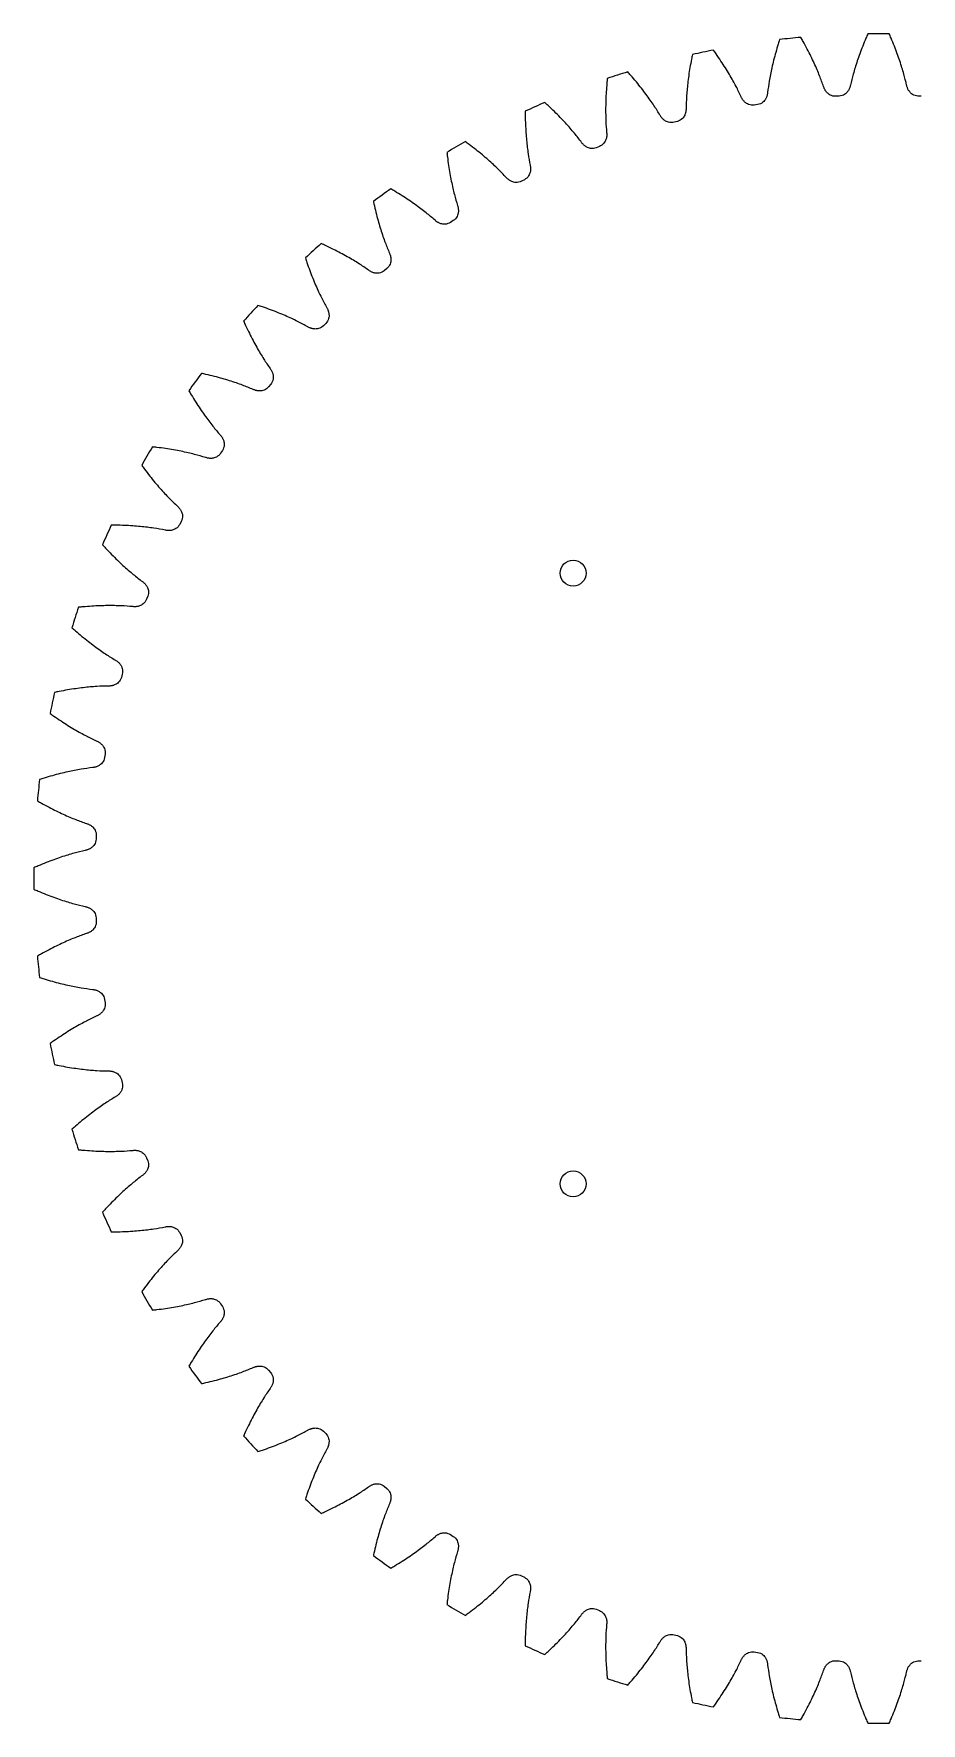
# Model space of a CAD drawing. Header units: inches. Extents: x 0.12 to 9.88, y 0.12 to 9.88.
# Drawn here: x 0.12 to 5.25, y 0.12 to 9.88 of the extents above; entities that cross this region are included whole.
import ezdxf

# ---------------------------------------------------------------- set-up
doc = ezdxf.new("R2010")
doc.units = ezdxf.units.IN
doc.header["$MEASUREMENT"] = 0
doc.layers.add('Cut', color=1, linetype='Continuous', lineweight=0, true_color=0xff0000)

msp = doc.modelspace()

# ---------------------------------------------------------------- linework, layer by layer
at = {"layer": 'Cut', "color": 1, "linetype": 'Continuous', "lineweight": 0, "true_color": 0xff0000}
for p, q in [((4.6834, 9.5737), (4.6824, 9.5764)), ((4.8375, 9.5845), (4.8368, 9.5818)), ((5.1632, 9.5818), (5.1625, 9.5845)), ((4.207, 9.5156), (4.2058, 9.5181)), ((4.3013, 9.4733), (4.2821, 9.4703)), ((4.3592, 9.5424), (4.3588, 9.5396)), ((4.7727, 9.5219), (4.7533, 9.5208)), ((5.2467, 9.5208), (5.2273, 9.5219)), ((3.7394, 9.4079), (3.7379, 9.4103)), ((3.8376, 9.3758), (3.8188, 9.3708)), ((3.8879, 9.4505), (3.8878, 9.4477)), ((3.4287, 9.3099), (3.4289, 9.3071)), ((3.2855, 9.252), (3.2838, 9.2543)), ((3.3865, 9.2303), (3.3684, 9.2234)), ((2.9868, 9.122), (2.9873, 9.1193)), ((2.8504, 9.0495), (2.8485, 9.0516)), ((2.9532, 9.0385), (2.9359, 9.0297)), ((2.567, 8.889), (2.5678, 8.8863)), ((2.4389, 8.8027), (2.4368, 8.8045)), ((2.5423, 8.8024), (2.526, 8.7918)), ((2.1738, 8.6134), (2.1749, 8.6108)), ((2.0555, 8.5141), (2.0531, 8.5157)), ((2.1583, 8.5247), (2.1432, 8.5125)), ((1.8054, 8.2083), (1.7917, 8.1946)), ((1.8116, 8.2982), (1.8129, 8.2957)), ((1.7043, 8.1871), (1.7018, 8.1884)), ((1.4843, 7.9469), (1.4859, 7.9445)), ((1.3892, 7.8251), (1.3866, 7.8262)), ((1.4875, 7.8568), (1.4753, 7.8417)), ((1.1955, 7.5632), (1.1973, 7.5611)), ((1.1137, 7.4322), (1.111, 7.433)), ((1.2082, 7.474), (1.1976, 7.4577)), ((0.9484, 7.1515), (0.9505, 7.1496)), ((0.9703, 7.0641), (0.9615, 7.0468)), ((0.8807, 7.0127), (0.878, 7.0132)), ((0.7457, 6.7162), (0.748, 6.7145)), ((0.6929, 6.5711), (0.6901, 6.5713)), ((0.7766, 6.6316), (0.7697, 6.6135)), ((0.5897, 6.2621), (0.5921, 6.2606)), ((0.6292, 6.1812), (0.6242, 6.1624)), ((0.5523, 6.1122), (0.5495, 6.1121)), ((0.4819, 5.7942), (0.4844, 5.793)), ((0.5297, 5.7179), (0.5267, 5.6987)), ((0.4604, 5.6412), (0.4576, 5.6408)), ((0.4236, 5.3176), (0.4263, 5.3166)), ((0.4792, 5.2467), (0.4781, 5.2273)), ((0.4182, 5.1632), (0.4155, 5.1625)), ((0.4155, 4.8375), (0.4182, 4.8368)), ((0.4781, 4.7727), (0.4792, 4.7533)), ((0.4263, 4.6834), (0.4236, 4.6824)), ((0.4576, 4.3592), (0.4604, 4.3588)), ((0.5267, 4.3013), (0.5297, 4.2821)), ((0.4844, 4.207), (0.4819, 4.2058)), ((0.5495, 3.8879), (0.5523, 3.8878)), ((0.6242, 3.8376), (0.6292, 3.8188)), ((0.5921, 3.7394), (0.5897, 3.7379)), ((0.6901, 3.4287), (0.6929, 3.4289)), ((0.7697, 3.3865), (0.7766, 3.3684)), ((0.748, 3.2855), (0.7457, 3.2838)), ((0.878, 2.9868), (0.8807, 2.9873)), ((0.9615, 2.9532), (0.9703, 2.9359)), ((0.9505, 2.8504), (0.9484, 2.8485)), ((1.111, 2.567), (1.1137, 2.5678)), ((1.1976, 2.5423), (1.2082, 2.526)), ((1.1973, 2.4389), (1.1955, 2.4368)), ((1.3866, 2.1738), (1.3892, 2.1749)), ((1.4753, 2.1583), (1.4875, 2.1432)), ((1.4859, 2.0555), (1.4843, 2.0531)), ((1.7018, 1.8116), (1.7043, 1.8129)), ((1.7917, 1.8054), (1.8054, 1.7917)), ((1.8129, 1.7043), (1.8116, 1.7018)), ((2.0531, 1.4843), (2.0555, 1.4859)), ((2.1432, 1.4875), (2.1583, 1.4753)), ((2.1749, 1.3892), (2.1738, 1.3866)), ((2.4368, 1.1955), (2.4389, 1.1973)), ((2.526, 1.2082), (2.5423, 1.1976)), ((2.5678, 1.1137), (2.567, 1.111)), ((2.8485, 0.9484), (2.8504, 0.9505)), ((2.9359, 0.9703), (2.9532, 0.9615)), ((2.9873, 0.8807), (2.9868, 0.878)), ((3.2838, 0.7457), (3.2855, 0.748)), ((3.3684, 0.7766), (3.3865, 0.7697)), ((3.4289, 0.6929), (3.4287, 0.6901)), ((3.7379, 0.5897), (3.7394, 0.5921)), ((3.8188, 0.6292), (3.8376, 0.6242)), ((3.8878, 0.5523), (3.8879, 0.5495)), ((4.2821, 0.5297), (4.3013, 0.5267)), ((4.2058, 0.4819), (4.207, 0.4844)), ((4.3588, 0.4604), (4.3592, 0.4576)), ((4.6824, 0.4236), (4.6834, 0.4263)), ((4.7533, 0.4792), (4.7727, 0.4781)), ((4.8368, 0.4182), (4.8375, 0.4155)), ((5.1625, 0.4155), (5.1632, 0.4182)), ((5.2273, 0.4781), (5.2467, 0.4792))]:
    msp.add_line(p, q, dxfattribs=at)
for centre in [(3.235, 6.765), (3.235, 3.235)]:
    msp.add_circle(centre, 0.075, dxfattribs=at)
for start, end in [(89.27395, 90.72605), (101.27395, 102.72605), (95.27395, 96.72605), (107.27395, 108.72605), (113.27395, 114.72605), (119.27395, 120.72605), (125.27395, 126.72605), (131.27395, 132.72605), (137.27395, 138.72605), (143.27395, 144.72605), (149.27395, 150.72605), (155.27395, 156.72605), (161.27395, 162.72605), (167.27395, 168.72605), (173.27395, 174.72605), (179.27395, 180.72605), (185.27395, 186.72605), (191.27395, 192.72605), (197.27395, 198.72605), (203.27395, 204.72605), (209.27395, 210.72605), (215.27395, 216.72605), (221.27395, 222.72605), (227.27395, 228.72605), (233.27395, 234.72605), (239.27395, 240.72605), (245.27395, 246.72605), (251.27395, 252.72605), (257.27395, 258.72605), (263.27395, 264.72605), (269.27395, 270.72605)]:
    msp.add_arc((5, 5), 4.8819, start, end, dxfattribs=at)
for points, knots in [([(4.9381, 9.8815), (4.9345, 9.8733), (4.9243, 9.8498), (4.9086, 9.8115), (4.8918, 9.7675), (4.8772, 9.7258), (4.8646, 9.6868), (4.8509, 9.6401), (4.8423, 9.6062), (4.8375, 9.5845)], [0, 0, 0, 0, 0.0585901, 0.168649, 0.2720019, 0.368649, 0.4585901, 0.5418252, 0.6881777, 0.6881777, 0.6881777, 0.6881777]), ([(5.1625, 9.5845), (5.1577, 9.6062), (5.1491, 9.6401), (5.1354, 9.6868), (5.1228, 9.7258), (5.1082, 9.7675), (5.0914, 9.8115), (5.0757, 9.8498), (5.0655, 9.8733), (5.0619, 9.8815)], [0.3118223, 0.3118223, 0.3118223, 0.3118223, 0.4581748, 0.5414099, 0.631351, 0.7279981, 0.831351, 0.9414099, 1, 1, 1, 1]), ([(4.2058, 9.5181), (4.1965, 9.5384), (4.1811, 9.5697), (4.158, 9.6125), (4.1376, 9.6481), (4.1147, 9.6858), (4.0891, 9.7254), (4.0657, 9.7596), (4.0508, 9.7805), (4.0456, 9.7877)], [0.3118223, 0.3118223, 0.3118223, 0.3118223, 0.4581748, 0.5414099, 0.631351, 0.7279981, 0.831351, 0.9414099, 1, 1, 1, 1]), ([(4.4282, 9.8483), (4.4255, 9.8398), (4.4178, 9.8153), (4.4061, 9.7756), (4.394, 9.73), (4.3838, 9.6871), (4.3754, 9.6469), (4.3667, 9.5991), (4.3617, 9.5645), (4.3592, 9.5424)], [0, 0, 0, 0, 0.0585901, 0.168649, 0.2720019, 0.368649, 0.4585901, 0.5418252, 0.6881777, 0.6881777, 0.6881777, 0.6881777]), ([(4.6824, 9.5764), (4.6753, 9.5975), (4.6633, 9.6303), (4.6448, 9.6752), (4.6282, 9.7128), (4.6093, 9.7527), (4.588, 9.7947), (4.5683, 9.8312), (4.5557, 9.8535), (4.5513, 9.8612)], [0.3118223, 0.3118223, 0.3118223, 0.3118223, 0.4581748, 0.5414099, 0.631351, 0.7279981, 0.831351, 0.9414099, 1, 1, 1, 1]), ([(3.9246, 9.762), (3.9227, 9.7532), (3.9176, 9.7281), (3.9102, 9.6874), (3.9029, 9.6408), (3.8973, 9.597), (3.8931, 9.5562), (3.8894, 9.5077), (3.8881, 9.4728), (3.8879, 9.4505)], [0, 0, 0, 0, 0.0585901, 0.168649, 0.2720019, 0.368649, 0.4585901, 0.5418252, 0.6881777, 0.6881777, 0.6881777, 0.6881777]), ([(3.4327, 9.6235), (3.4318, 9.6146), (3.4293, 9.5891), (3.4262, 9.5478), (3.4238, 9.5007), (3.4228, 9.4566), (3.4229, 9.4155), (3.4243, 9.3669), (3.4266, 9.3321), (3.4287, 9.3099)], [0, 0, 0, 0, 0.0585901, 0.168649, 0.2720019, 0.368649, 0.4585901, 0.5418252, 0.6881777, 0.6881777, 0.6881777, 0.6881777]), ([(3.7379, 9.4103), (3.7266, 9.4295), (3.7079, 9.4591), (3.6805, 9.4992), (3.6565, 9.5325), (3.6297, 9.5676), (3.6001, 9.6043), (3.5733, 9.6358), (3.5563, 9.6551), (3.5504, 9.6617)], [0.3118223, 0.3118223, 0.3118223, 0.3118223, 0.4581748, 0.5414099, 0.631351, 0.7279981, 0.831351, 0.9414099, 1, 1, 1, 1]), ([(4.7533, 9.5208), (4.7422, 9.5202), (4.7267, 9.5236), (4.7106, 9.5337), (4.7026, 9.541), (4.6968, 9.5478), (4.6925, 9.5541), (4.6892, 9.56), (4.6861, 9.5664), (4.6843, 9.571), (4.6834, 9.5737)], [0, 0, 0, 0, 0.352122, 0.489581, 0.601425, 0.694011, 0.773277, 0.843739, 0.908606, 1, 1, 1, 1]), ([(4.8368, 9.5818), (4.8362, 9.579), (4.8348, 9.5742), (4.8324, 9.5675), (4.8298, 9.5613), (4.8262, 9.5546), (4.8211, 9.5472), (4.814, 9.5391), (4.799, 9.5273), (4.7839, 9.5224), (4.7727, 9.5219)], [0, 0, 0, 0, 0.091394, 0.156261, 0.226723, 0.305989, 0.398575, 0.510419, 0.647878, 1, 1, 1, 1]), ([(5.2273, 9.5219), (5.2161, 9.5224), (5.201, 9.5273), (5.186, 9.5391), (5.1789, 9.5472), (5.1738, 9.5546), (5.1702, 9.5613), (5.1676, 9.5675), (5.1652, 9.5742), (5.1638, 9.579), (5.1632, 9.5818)], [0, 0, 0, 0, 0.352122, 0.489581, 0.601425, 0.694011, 0.773277, 0.843739, 0.908606, 1, 1, 1, 1]), ([(3.2838, 9.2543), (3.2705, 9.2721), (3.2489, 9.2996), (3.2174, 9.3367), (3.1901, 9.3672), (3.1598, 9.3993), (3.1265, 9.4327), (3.0965, 9.4613), (3.0776, 9.4787), (3.071, 9.4846)], [0.3118223, 0.3118223, 0.3118223, 0.3118223, 0.4581748, 0.5414099, 0.631351, 0.7279981, 0.831351, 0.9414099, 1, 1, 1, 1]), ([(4.2821, 9.4703), (4.2712, 9.4685), (4.2553, 9.4702), (4.2382, 9.4786), (4.2295, 9.485), (4.2231, 9.4912), (4.2182, 9.497), (4.2143, 9.5025), (4.2105, 9.5086), (4.2082, 9.513), (4.207, 9.5156)], [0, 0, 0, 0, 0.352122, 0.489581, 0.601425, 0.694011, 0.773277, 0.843739, 0.908606, 1, 1, 1, 1]), ([(4.3588, 9.5396), (4.3584, 9.5368), (4.3576, 9.5319), (4.3559, 9.525), (4.3539, 9.5185), (4.351, 9.5115), (4.3468, 9.5036), (4.3405, 9.4948), (4.3269, 9.4815), (4.3123, 9.475), (4.3013, 9.4733)], [0, 0, 0, 0, 0.091394, 0.156261, 0.226723, 0.305989, 0.398575, 0.510419, 0.647878, 1, 1, 1, 1]), ([(2.958, 9.4343), (2.958, 9.4254), (2.9583, 9.3997), (2.9594, 9.3584), (2.962, 9.3113), (2.9656, 9.2673), (2.97, 9.2265), (2.9765, 9.1783), (2.9824, 9.1439), (2.9868, 9.122)], [0, 0, 0, 0, 0.0585901, 0.168649, 0.2720019, 0.368649, 0.4585901, 0.5418252, 0.6881777, 0.6881777, 0.6881777, 0.6881777]), ([(3.8188, 9.3708), (3.8081, 9.3678), (3.7921, 9.3679), (3.7743, 9.3745), (3.7649, 9.3799), (3.7579, 9.3854), (3.7524, 9.3907), (3.7479, 9.3957), (3.7436, 9.4014), (3.7408, 9.4055), (3.7394, 9.4079)], [0, 0, 0, 0, 0.352122, 0.489581, 0.601425, 0.694011, 0.773277, 0.843739, 0.908606, 1, 1, 1, 1]), ([(3.8878, 9.4477), (3.8877, 9.4448), (3.8874, 9.4399), (3.8865, 9.4329), (3.8851, 9.4262), (3.883, 9.4189), (3.8796, 9.4106), (3.8743, 9.4013), (3.8621, 9.3866), (3.8483, 9.3786), (3.8376, 9.3758)], [0, 0, 0, 0, 0.091394, 0.156261, 0.226723, 0.305989, 0.398575, 0.510419, 0.647878, 1, 1, 1, 1]), ([(3.4289, 9.3071), (3.4292, 9.3042), (3.4294, 9.2993), (3.4292, 9.2922), (3.4286, 9.2855), (3.4272, 9.2779), (3.4247, 9.2694), (3.4204, 9.2595), (3.4098, 9.2437), (3.397, 9.2342), (3.3865, 9.2303)], [0, 0, 0, 0, 0.091394, 0.156261, 0.226723, 0.305989, 0.398575, 0.510419, 0.647878, 1, 1, 1, 1]), ([(2.5057, 9.1966), (2.5066, 9.1877), (2.5095, 9.1622), (2.515, 9.1212), (2.5225, 9.0746), (2.5307, 9.0313), (2.5393, 8.9911), (2.5508, 8.9439), (2.5603, 8.9103), (2.567, 8.889)], [0, 0, 0, 0, 0.0585901, 0.168649, 0.2720019, 0.368649, 0.4585901, 0.5418252, 0.6881777, 0.6881777, 0.6881777, 0.6881777]), ([(2.8485, 9.0516), (2.8334, 9.068), (2.8091, 9.093), (2.7739, 9.1266), (2.7435, 9.1541), (2.71, 9.1829), (2.6734, 9.2126), (2.6406, 9.2379), (2.62, 9.2532), (2.6128, 9.2584)], [0.3118223, 0.3118223, 0.3118223, 0.3118223, 0.4581748, 0.5414099, 0.631351, 0.7279981, 0.831351, 0.9414099, 1, 1, 1, 1]), ([(3.3684, 9.2234), (3.358, 9.2193), (3.3422, 9.2177), (3.3237, 9.2224), (3.3139, 9.2268), (3.3063, 9.2315), (3.3003, 9.2362), (3.2953, 9.2408), (3.2904, 9.246), (3.2872, 9.2497), (3.2855, 9.252)], [0, 0, 0, 0, 0.352122, 0.489581, 0.601425, 0.694011, 0.773277, 0.843739, 0.908606, 1, 1, 1, 1]), ([(2.9873, 9.1193), (2.9879, 9.1165), (2.9886, 9.1116), (2.9892, 9.1045), (2.9892, 9.0977), (2.9887, 9.0901), (2.9871, 9.0813), (2.9838, 9.071), (2.975, 9.0542), (2.9631, 9.0435), (2.9532, 9.0385)], [0, 0, 0, 0, 0.091394, 0.156261, 0.226723, 0.305989, 0.398575, 0.510419, 0.647878, 1, 1, 1, 1]), ([(2.4368, 8.8045), (2.4201, 8.8192), (2.3932, 8.8416), (2.3548, 8.8713), (2.3216, 8.8955), (2.2853, 8.9206), (2.2458, 8.9464), (2.2106, 8.9681), (2.1885, 8.9811), (2.1808, 8.9856)], [0.3118223, 0.3118223, 0.3118223, 0.3118223, 0.4581748, 0.5414099, 0.631351, 0.7279981, 0.831351, 0.9414099, 1, 1, 1, 1]), ([(2.9359, 9.0297), (2.926, 9.0246), (2.9104, 9.0213), (2.8916, 9.024), (2.8813, 9.0274), (2.8733, 9.0313), (2.8668, 9.0353), (2.8614, 9.0394), (2.8559, 9.044), (2.8524, 9.0474), (2.8504, 9.0495)], [0, 0, 0, 0, 0.352122, 0.489581, 0.601425, 0.694011, 0.773277, 0.843739, 0.908606, 1, 1, 1, 1]), ([(2.0807, 8.9129), (2.0826, 8.9041), (2.0881, 8.8791), (2.0979, 8.8389), (2.1102, 8.7933), (2.1228, 8.7511), (2.1356, 8.7121), (2.152, 8.6663), (2.165, 8.6338), (2.1738, 8.6134)], [0, 0, 0, 0, 0.0585901, 0.168649, 0.2720019, 0.368649, 0.4585901, 0.5418252, 0.6881777, 0.6881777, 0.6881777, 0.6881777]), ([(2.5678, 8.8863), (2.5686, 8.8836), (2.5698, 8.8788), (2.5711, 8.8718), (2.5719, 8.8651), (2.5722, 8.8575), (2.5715, 8.8485), (2.5693, 8.838), (2.5623, 8.8203), (2.5516, 8.8084), (2.5423, 8.8024)], [0, 0, 0, 0, 0.091394, 0.156261, 0.226723, 0.305989, 0.398575, 0.510419, 0.647878, 1, 1, 1, 1]), ([(2.526, 8.7918), (2.5167, 8.7857), (2.5015, 8.7808), (2.4825, 8.7816), (2.4719, 8.7839), (2.4635, 8.7869), (2.4567, 8.7902), (2.4508, 8.7937), (2.445, 8.7977), (2.4411, 8.8008), (2.4389, 8.8027)], [0, 0, 0, 0, 0.352122, 0.489581, 0.601425, 0.694011, 0.773277, 0.843739, 0.908606, 1, 1, 1, 1]), ([(2.0531, 8.5157), (2.035, 8.5286), (2.006, 8.548), (1.9646, 8.5736), (1.9291, 8.5942), (1.8904, 8.6153), (1.8484, 8.6368), (1.8111, 8.6548), (1.7877, 8.6654), (1.7796, 8.6691)], [0.3118223, 0.3118223, 0.3118223, 0.3118223, 0.4581748, 0.5414099, 0.631351, 0.7279981, 0.831351, 0.9414099, 1, 1, 1, 1]), ([(2.1749, 8.6108), (2.176, 8.6082), (2.1777, 8.6035), (2.1797, 8.5967), (2.1812, 8.5901), (2.1822, 8.5826), (2.1825, 8.5736), (2.1814, 8.5629), (2.1763, 8.5446), (2.167, 8.5316), (2.1583, 8.5247)], [0, 0, 0, 0, 0.091394, 0.156261, 0.226723, 0.305989, 0.398575, 0.510419, 0.647878, 1, 1, 1, 1]), ([(1.6877, 8.5863), (1.6904, 8.5778), (1.6986, 8.5535), (1.7125, 8.5145), (1.7295, 8.4705), (1.7465, 8.4298), (1.7633, 8.3923), (1.7843, 8.3485), (1.8006, 8.3176), (1.8116, 8.2982)], [0, 0, 0, 0, 0.0585901, 0.168649, 0.2720019, 0.368649, 0.4585901, 0.5418252, 0.6881777, 0.6881777, 0.6881777, 0.6881777]), ([(2.1432, 8.5125), (2.1346, 8.5054), (2.12, 8.499), (2.101, 8.4977), (2.0903, 8.4989), (2.0816, 8.501), (2.0744, 8.5036), (2.0683, 8.5064), (2.062, 8.5098), (2.0578, 8.5125), (2.0555, 8.5141)], [0, 0, 0, 0, 0.352122, 0.489581, 0.601425, 0.694011, 0.773277, 0.843739, 0.908606, 1, 1, 1, 1]), ([(1.7018, 8.1884), (1.6824, 8.1994), (1.6515, 8.2157), (1.6077, 8.2367), (1.5702, 8.2535), (1.5295, 8.2705), (1.4855, 8.2875), (1.4465, 8.3014), (1.4222, 8.3096), (1.4137, 8.3123)], [0.3118223, 0.3118223, 0.3118223, 0.3118223, 0.4581748, 0.5414099, 0.631351, 0.7279981, 0.831351, 0.9414099, 1, 1, 1, 1]), ([(1.3309, 8.2204), (1.3346, 8.2123), (1.3452, 8.1889), (1.3632, 8.1516), (1.3847, 8.1096), (1.4058, 8.0709), (1.4264, 8.0354), (1.452, 7.994), (1.4714, 7.965), (1.4843, 7.9469)], [0, 0, 0, 0, 0.0585901, 0.168649, 0.2720019, 0.368649, 0.4585901, 0.5418252, 0.6881777, 0.6881777, 0.6881777, 0.6881777]), ([(1.8129, 8.2957), (1.8143, 8.2932), (1.8165, 8.2888), (1.8192, 8.2822), (1.8214, 8.2758), (1.8232, 8.2684), (1.8244, 8.2595), (1.8245, 8.2487), (1.8213, 8.23), (1.8133, 8.2161), (1.8054, 8.2083)], [0, 0, 0, 0, 0.091394, 0.156261, 0.226723, 0.305989, 0.398575, 0.510419, 0.647878, 1, 1, 1, 1]), ([(1.7917, 8.1946), (1.7839, 8.1867), (1.77, 8.1787), (1.7513, 8.1755), (1.7405, 8.1756), (1.7316, 8.1768), (1.7242, 8.1786), (1.7178, 8.1808), (1.7112, 8.1835), (1.7068, 8.1857), (1.7043, 8.1871)], [0, 0, 0, 0, 0.352122, 0.489581, 0.601425, 0.694011, 0.773277, 0.843739, 0.908606, 1, 1, 1, 1]), ([(1.3866, 7.8262), (1.3662, 7.835), (1.3337, 7.848), (1.2879, 7.8644), (1.2489, 7.8772), (1.2067, 7.8898), (1.1611, 7.9021), (1.1209, 7.9119), (1.0959, 7.9174), (1.0871, 7.9193)], [0.3118223, 0.3118223, 0.3118223, 0.3118223, 0.4581748, 0.5414099, 0.631351, 0.7279981, 0.831351, 0.9414099, 1, 1, 1, 1]), ([(1.4859, 7.9445), (1.4875, 7.9422), (1.4902, 7.938), (1.4936, 7.9317), (1.4964, 7.9256), (1.499, 7.9184), (1.5011, 7.9097), (1.5023, 7.899), (1.501, 7.88), (1.4946, 7.8654), (1.4875, 7.8568)], [0, 0, 0, 0, 0.091394, 0.156261, 0.226723, 0.305989, 0.398575, 0.510419, 0.647878, 1, 1, 1, 1]), ([(1.0144, 7.8192), (1.0189, 7.8115), (1.0319, 7.7894), (1.0536, 7.7542), (1.0794, 7.7147), (1.1045, 7.6784), (1.1287, 7.6452), (1.1584, 7.6068), (1.1808, 7.5799), (1.1955, 7.5632)], [0, 0, 0, 0, 0.0585901, 0.168649, 0.2720019, 0.368649, 0.4585901, 0.5418252, 0.6881777, 0.6881777, 0.6881777, 0.6881777]), ([(1.4753, 7.8417), (1.4684, 7.833), (1.4554, 7.8237), (1.4371, 7.8186), (1.4264, 7.8175), (1.4174, 7.8178), (1.4099, 7.8188), (1.4033, 7.8203), (1.3965, 7.8223), (1.3918, 7.824), (1.3892, 7.8251)], [0, 0, 0, 0, 0.352122, 0.489581, 0.601425, 0.694011, 0.773277, 0.843739, 0.908606, 1, 1, 1, 1]), ([(1.1973, 7.5611), (1.1992, 7.5589), (1.2023, 7.555), (1.2063, 7.5492), (1.2098, 7.5433), (1.2131, 7.5365), (1.2161, 7.5281), (1.2184, 7.5175), (1.2192, 7.4985), (1.2143, 7.4833), (1.2082, 7.474)], [0, 0, 0, 0, 0.091394, 0.156261, 0.226723, 0.305989, 0.398575, 0.510419, 0.647878, 1, 1, 1, 1]), ([(1.111, 7.433), (1.0897, 7.4397), (1.0561, 7.4492), (1.0089, 7.4607), (0.9687, 7.4693), (0.9254, 7.4775), (0.8788, 7.485), (0.8378, 7.4905), (0.8123, 7.4934), (0.8034, 7.4943)], [0.3118223, 0.3118223, 0.3118223, 0.3118223, 0.4581748, 0.5414099, 0.631351, 0.7279981, 0.831351, 0.9414099, 1, 1, 1, 1]), ([(1.1976, 7.4577), (1.1916, 7.4484), (1.1797, 7.4377), (1.162, 7.4307), (1.1515, 7.4285), (1.1425, 7.4278), (1.1349, 7.4281), (1.1282, 7.4289), (1.1212, 7.4302), (1.1164, 7.4314), (1.1137, 7.4322)], [0, 0, 0, 0, 0.352122, 0.489581, 0.601425, 0.694011, 0.773277, 0.843739, 0.908606, 1, 1, 1, 1]), ([(0.7416, 7.3872), (0.7468, 7.38), (0.7621, 7.3594), (0.7874, 7.3266), (0.8171, 7.29), (0.8459, 7.2565), (0.8734, 7.2261), (0.907, 7.1909), (0.932, 7.1666), (0.9484, 7.1515)], [0, 0, 0, 0, 0.0585901, 0.168649, 0.2720019, 0.368649, 0.4585901, 0.5418252, 0.6881777, 0.6881777, 0.6881777, 0.6881777]), ([(0.9505, 7.1496), (0.9526, 7.1476), (0.956, 7.1441), (0.9606, 7.1386), (0.9647, 7.1332), (0.9687, 7.1267), (0.9726, 7.1187), (0.976, 7.1084), (0.9787, 7.0896), (0.9754, 7.074), (0.9703, 7.0641)], [0, 0, 0, 0, 0.091394, 0.156261, 0.226723, 0.305989, 0.398575, 0.510419, 0.647878, 1, 1, 1, 1]), ([(0.878, 7.0132), (0.8561, 7.0176), (0.8217, 7.0235), (0.7735, 7.03), (0.7327, 7.0344), (0.6887, 7.038), (0.6416, 7.0406), (0.6003, 7.0417), (0.5746, 7.042), (0.5657, 7.042)], [0.3118223, 0.3118223, 0.3118223, 0.3118223, 0.4581748, 0.5414099, 0.631351, 0.7279981, 0.831351, 0.9414099, 1, 1, 1, 1]), ([(0.9615, 7.0468), (0.9565, 7.0369), (0.9458, 7.025), (0.929, 7.0162), (0.9187, 7.0129), (0.9099, 7.0113), (0.9023, 7.0108), (0.8955, 7.0108), (0.8884, 7.0114), (0.8835, 7.0121), (0.8807, 7.0127)], [0, 0, 0, 0, 0.352122, 0.489581, 0.601425, 0.694011, 0.773277, 0.843739, 0.908606, 1, 1, 1, 1]), ([(0.5154, 6.929), (0.5213, 6.9224), (0.5387, 6.9035), (0.5673, 6.8735), (0.6007, 6.8402), (0.6328, 6.8099), (0.6633, 6.7826), (0.7004, 6.7511), (0.7279, 6.7295), (0.7457, 6.7162)], [0, 0, 0, 0, 0.0585901, 0.168649, 0.2720019, 0.368649, 0.4585901, 0.5418252, 0.6881777, 0.6881777, 0.6881777, 0.6881777]), ([(0.748, 6.7145), (0.7503, 6.7128), (0.754, 6.7096), (0.7592, 6.7047), (0.7638, 6.6997), (0.7685, 6.6937), (0.7732, 6.6861), (0.7776, 6.6763), (0.7823, 6.6578), (0.7807, 6.642), (0.7766, 6.6316)], [0, 0, 0, 0, 0.091394, 0.156261, 0.226723, 0.305989, 0.398575, 0.510419, 0.647878, 1, 1, 1, 1]), ([(0.6901, 6.5713), (0.6679, 6.5734), (0.6331, 6.5757), (0.5845, 6.5771), (0.5434, 6.5772), (0.4993, 6.5762), (0.4522, 6.5738), (0.4109, 6.5707), (0.3854, 6.5682), (0.3765, 6.5673)], [0.3118223, 0.3118223, 0.3118223, 0.3118223, 0.4581748, 0.5414099, 0.631351, 0.7279981, 0.831351, 0.9414099, 1, 1, 1, 1]), ([(0.7697, 6.6135), (0.7658, 6.603), (0.7563, 6.5902), (0.7405, 6.5796), (0.7306, 6.5753), (0.7221, 6.5728), (0.7145, 6.5714), (0.7078, 6.5708), (0.7007, 6.5706), (0.6958, 6.5708), (0.6929, 6.5711)], [0, 0, 0, 0, 0.352122, 0.489581, 0.601425, 0.694011, 0.773277, 0.843739, 0.908606, 1, 1, 1, 1]), ([(0.3383, 6.4496), (0.3449, 6.4437), (0.3642, 6.4267), (0.3957, 6.3999), (0.4324, 6.3703), (0.4675, 6.3435), (0.5008, 6.3195), (0.5409, 6.2921), (0.5705, 6.2734), (0.5897, 6.2621)], [0, 0, 0, 0, 0.0585901, 0.168649, 0.2720019, 0.368649, 0.4585901, 0.5418252, 0.6881777, 0.6881777, 0.6881777, 0.6881777]), ([(0.5921, 6.2606), (0.5945, 6.2592), (0.5986, 6.2564), (0.6043, 6.2521), (0.6093, 6.2476), (0.6146, 6.2421), (0.6201, 6.2351), (0.6255, 6.2257), (0.6321, 6.2079), (0.6322, 6.1919), (0.6292, 6.1812)], [0, 0, 0, 0, 0.091394, 0.156261, 0.226723, 0.305989, 0.398575, 0.510419, 0.647878, 1, 1, 1, 1]), ([(0.6242, 6.1624), (0.6214, 6.1517), (0.6134, 6.1379), (0.5987, 6.1257), (0.5894, 6.1204), (0.5811, 6.117), (0.5738, 6.1149), (0.5671, 6.1135), (0.5601, 6.1126), (0.5552, 6.1123), (0.5523, 6.1122)], [0, 0, 0, 0, 0.352122, 0.489581, 0.601425, 0.694011, 0.773277, 0.843739, 0.908606, 1, 1, 1, 1]), ([(0.5495, 6.1121), (0.5272, 6.1119), (0.4923, 6.1106), (0.4438, 6.1069), (0.403, 6.1027), (0.3592, 6.0971), (0.3126, 6.0898), (0.2719, 6.0824), (0.2468, 6.0773), (0.238, 6.0754)], [0.3118223, 0.3118223, 0.3118223, 0.3118223, 0.4581748, 0.5414099, 0.631351, 0.7279981, 0.831351, 0.9414099, 1, 1, 1, 1]), ([(0.2123, 5.9544), (0.2195, 5.9492), (0.2404, 5.9343), (0.2746, 5.9109), (0.3142, 5.8853), (0.3519, 5.8624), (0.3875, 5.842), (0.4303, 5.8189), (0.4616, 5.8035), (0.4819, 5.7942)], [0, 0, 0, 0, 0.0585901, 0.168649, 0.2720019, 0.368649, 0.4585901, 0.5418252, 0.6881777, 0.6881777, 0.6881777, 0.6881777]), ([(0.4844, 5.793), (0.487, 5.7918), (0.4914, 5.7895), (0.4975, 5.7857), (0.503, 5.7818), (0.5088, 5.7769), (0.515, 5.7705), (0.5214, 5.7618), (0.5298, 5.7447), (0.5315, 5.7288), (0.5297, 5.7179)], [0, 0, 0, 0, 0.091394, 0.156261, 0.226723, 0.305989, 0.398575, 0.510419, 0.647878, 1, 1, 1, 1]), ([(0.5267, 5.6987), (0.525, 5.6877), (0.5185, 5.6731), (0.5052, 5.6595), (0.4964, 5.6532), (0.4885, 5.649), (0.4815, 5.6461), (0.475, 5.6441), (0.4681, 5.6424), (0.4632, 5.6416), (0.4604, 5.6412)], [0, 0, 0, 0, 0.352122, 0.489581, 0.601425, 0.694011, 0.773277, 0.843739, 0.908606, 1, 1, 1, 1]), ([(0.4576, 5.6408), (0.4355, 5.6383), (0.4009, 5.6333), (0.3531, 5.6246), (0.3129, 5.6162), (0.27, 5.606), (0.2244, 5.5939), (0.1847, 5.5822), (0.1602, 5.5745), (0.1517, 5.5718)], [0.3118223, 0.3118223, 0.3118223, 0.3118223, 0.4581748, 0.5414099, 0.631351, 0.7279981, 0.831351, 0.9414099, 1, 1, 1, 1]), ([(0.1388, 5.4487), (0.1465, 5.4443), (0.1688, 5.4317), (0.2053, 5.412), (0.2473, 5.3907), (0.2872, 5.3718), (0.3248, 5.3552), (0.3697, 5.3367), (0.4025, 5.3247), (0.4236, 5.3176)], [0, 0, 0, 0, 0.0585901, 0.168649, 0.2720019, 0.368649, 0.4585901, 0.5418252, 0.6881777, 0.6881777, 0.6881777, 0.6881777]), ([(0.4263, 5.3166), (0.429, 5.3157), (0.4336, 5.3139), (0.44, 5.3108), (0.4459, 5.3075), (0.4522, 5.3032), (0.459, 5.2974), (0.4663, 5.2894), (0.4764, 5.2733), (0.4798, 5.2578), (0.4792, 5.2467)], [0, 0, 0, 0, 0.091394, 0.156261, 0.226723, 0.305989, 0.398575, 0.510419, 0.647878, 1, 1, 1, 1]), ([(0.4781, 5.2273), (0.4776, 5.2161), (0.4727, 5.201), (0.4609, 5.186), (0.4528, 5.1789), (0.4454, 5.1738), (0.4387, 5.1702), (0.4325, 5.1676), (0.4258, 5.1652), (0.421, 5.1638), (0.4182, 5.1632)], [0, 0, 0, 0, 0.352122, 0.489581, 0.601425, 0.694011, 0.773277, 0.843739, 0.908606, 1, 1, 1, 1]), ([(0.4155, 5.1625), (0.3938, 5.1577), (0.3599, 5.1491), (0.3132, 5.1354), (0.2742, 5.1228), (0.2325, 5.1082), (0.1885, 5.0914), (0.1502, 5.0757), (0.1267, 5.0655), (0.1185, 5.0619)], [0.3118223, 0.3118223, 0.3118223, 0.3118223, 0.4581748, 0.5414099, 0.631351, 0.7279981, 0.831351, 0.9414099, 1, 1, 1, 1]), ([(0.1185, 4.9381), (0.1267, 4.9345), (0.1502, 4.9243), (0.1885, 4.9086), (0.2325, 4.8918), (0.2742, 4.8772), (0.3132, 4.8646), (0.3599, 4.8509), (0.3938, 4.8423), (0.4155, 4.8375)], [0, 0, 0, 0, 0.0585901, 0.168649, 0.2720019, 0.368649, 0.4585901, 0.5418252, 0.6881777, 0.6881777, 0.6881777, 0.6881777]), ([(0.4182, 4.8368), (0.421, 4.8362), (0.4258, 4.8348), (0.4325, 4.8324), (0.4387, 4.8298), (0.4454, 4.8262), (0.4528, 4.8211), (0.4609, 4.814), (0.4727, 4.799), (0.4776, 4.7839), (0.4781, 4.7727)], [0, 0, 0, 0, 0.091394, 0.156261, 0.226723, 0.305989, 0.398575, 0.510419, 0.647878, 1, 1, 1, 1]), ([(0.4792, 4.7533), (0.4798, 4.7422), (0.4764, 4.7267), (0.4663, 4.7106), (0.459, 4.7026), (0.4522, 4.6968), (0.4459, 4.6925), (0.44, 4.6892), (0.4336, 4.6861), (0.429, 4.6843), (0.4263, 4.6834)], [0, 0, 0, 0, 0.352122, 0.489581, 0.601425, 0.694011, 0.773277, 0.843739, 0.908606, 1, 1, 1, 1]), ([(0.4236, 4.6824), (0.4025, 4.6753), (0.3697, 4.6633), (0.3248, 4.6448), (0.2872, 4.6282), (0.2473, 4.6093), (0.2053, 4.588), (0.1688, 4.5683), (0.1465, 4.5557), (0.1388, 4.5513)], [0.3118223, 0.3118223, 0.3118223, 0.3118223, 0.4581748, 0.5414099, 0.631351, 0.7279981, 0.831351, 0.9414099, 1, 1, 1, 1]), ([(0.1517, 4.4282), (0.1602, 4.4255), (0.1847, 4.4178), (0.2244, 4.4061), (0.27, 4.394), (0.3129, 4.3838), (0.3531, 4.3754), (0.4009, 4.3667), (0.4355, 4.3617), (0.4576, 4.3592)], [0, 0, 0, 0, 0.0585901, 0.168649, 0.2720019, 0.368649, 0.4585901, 0.5418252, 0.6881777, 0.6881777, 0.6881777, 0.6881777]), ([(0.4604, 4.3588), (0.4632, 4.3584), (0.4681, 4.3576), (0.475, 4.3559), (0.4815, 4.3539), (0.4885, 4.351), (0.4964, 4.3468), (0.5052, 4.3405), (0.5185, 4.3269), (0.525, 4.3123), (0.5267, 4.3013)], [0, 0, 0, 0, 0.091394, 0.156261, 0.226723, 0.305989, 0.398575, 0.510419, 0.647878, 1, 1, 1, 1]), ([(0.4819, 4.2058), (0.4616, 4.1965), (0.4303, 4.1811), (0.3875, 4.158), (0.3519, 4.1376), (0.3142, 4.1147), (0.2746, 4.0891), (0.2404, 4.0657), (0.2195, 4.0508), (0.2123, 4.0456)], [0.3118223, 0.3118223, 0.3118223, 0.3118223, 0.4581748, 0.5414099, 0.631351, 0.7279981, 0.831351, 0.9414099, 1, 1, 1, 1]), ([(0.5297, 4.2821), (0.5315, 4.2712), (0.5298, 4.2553), (0.5214, 4.2382), (0.515, 4.2295), (0.5088, 4.2231), (0.503, 4.2182), (0.4975, 4.2143), (0.4914, 4.2105), (0.487, 4.2082), (0.4844, 4.207)], [0, 0, 0, 0, 0.352122, 0.489581, 0.601425, 0.694011, 0.773277, 0.843739, 0.908606, 1, 1, 1, 1]), ([(0.238, 3.9246), (0.2468, 3.9227), (0.2719, 3.9176), (0.3126, 3.9102), (0.3592, 3.9029), (0.403, 3.8973), (0.4438, 3.8931), (0.4923, 3.8894), (0.5272, 3.8881), (0.5495, 3.8879)], [0, 0, 0, 0, 0.0585901, 0.168649, 0.2720019, 0.368649, 0.4585901, 0.5418252, 0.6881777, 0.6881777, 0.6881777, 0.6881777]), ([(0.5523, 3.8878), (0.5552, 3.8877), (0.5601, 3.8874), (0.5671, 3.8865), (0.5738, 3.8851), (0.5811, 3.883), (0.5894, 3.8796), (0.5987, 3.8743), (0.6134, 3.8621), (0.6214, 3.8483), (0.6242, 3.8376)], [0, 0, 0, 0, 0.091394, 0.156261, 0.226723, 0.305989, 0.398575, 0.510419, 0.647878, 1, 1, 1, 1]), ([(0.6292, 3.8188), (0.6322, 3.8081), (0.6321, 3.7921), (0.6255, 3.7743), (0.6201, 3.7649), (0.6146, 3.7579), (0.6093, 3.7524), (0.6043, 3.7479), (0.5986, 3.7436), (0.5945, 3.7408), (0.5921, 3.7394)], [0, 0, 0, 0, 0.352122, 0.489581, 0.601425, 0.694011, 0.773277, 0.843739, 0.908606, 1, 1, 1, 1]), ([(0.5897, 3.7379), (0.5705, 3.7266), (0.5409, 3.7079), (0.5008, 3.6805), (0.4675, 3.6565), (0.4324, 3.6297), (0.3957, 3.6001), (0.3642, 3.5733), (0.3449, 3.5563), (0.3383, 3.5504)], [0.3118223, 0.3118223, 0.3118223, 0.3118223, 0.4581748, 0.5414099, 0.631351, 0.7279981, 0.831351, 0.9414099, 1, 1, 1, 1]), ([(0.3765, 3.4327), (0.3854, 3.4318), (0.4109, 3.4293), (0.4522, 3.4262), (0.4993, 3.4238), (0.5434, 3.4228), (0.5845, 3.4229), (0.6331, 3.4243), (0.6679, 3.4266), (0.6901, 3.4287)], [0, 0, 0, 0, 0.0585901, 0.168649, 0.2720019, 0.368649, 0.4585901, 0.5418252, 0.6881777, 0.6881777, 0.6881777, 0.6881777]), ([(0.6929, 3.4289), (0.6958, 3.4292), (0.7007, 3.4294), (0.7078, 3.4292), (0.7145, 3.4286), (0.7221, 3.4272), (0.7306, 3.4247), (0.7405, 3.4204), (0.7563, 3.4098), (0.7658, 3.397), (0.7697, 3.3865)], [0, 0, 0, 0, 0.091394, 0.156261, 0.226723, 0.305989, 0.398575, 0.510419, 0.647878, 1, 1, 1, 1]), ([(0.7766, 3.3684), (0.7807, 3.358), (0.7823, 3.3422), (0.7776, 3.3237), (0.7732, 3.3139), (0.7685, 3.3063), (0.7638, 3.3003), (0.7592, 3.2953), (0.754, 3.2904), (0.7503, 3.2872), (0.748, 3.2855)], [0, 0, 0, 0, 0.352122, 0.489581, 0.601425, 0.694011, 0.773277, 0.843739, 0.908606, 1, 1, 1, 1]), ([(0.7457, 3.2838), (0.7279, 3.2705), (0.7004, 3.2489), (0.6633, 3.2174), (0.6328, 3.1901), (0.6007, 3.1598), (0.5673, 3.1265), (0.5387, 3.0965), (0.5213, 3.0776), (0.5154, 3.071)], [0.3118223, 0.3118223, 0.3118223, 0.3118223, 0.4581748, 0.5414099, 0.631351, 0.7279981, 0.831351, 0.9414099, 1, 1, 1, 1]), ([(0.5657, 2.958), (0.5746, 2.958), (0.6003, 2.9583), (0.6416, 2.9594), (0.6887, 2.962), (0.7327, 2.9656), (0.7735, 2.97), (0.8217, 2.9765), (0.8561, 2.9824), (0.878, 2.9868)], [0, 0, 0, 0, 0.0585901, 0.168649, 0.2720019, 0.368649, 0.4585901, 0.5418252, 0.6881777, 0.6881777, 0.6881777, 0.6881777]), ([(0.8807, 2.9873), (0.8835, 2.9879), (0.8884, 2.9886), (0.8955, 2.9892), (0.9023, 2.9892), (0.9099, 2.9887), (0.9187, 2.9871), (0.929, 2.9838), (0.9458, 2.975), (0.9565, 2.9631), (0.9615, 2.9532)], [0, 0, 0, 0, 0.091394, 0.156261, 0.226723, 0.305989, 0.398575, 0.510419, 0.647878, 1, 1, 1, 1]), ([(0.9703, 2.9359), (0.9754, 2.926), (0.9787, 2.9104), (0.976, 2.8916), (0.9726, 2.8813), (0.9687, 2.8733), (0.9647, 2.8668), (0.9606, 2.8614), (0.956, 2.8559), (0.9526, 2.8524), (0.9505, 2.8504)], [0, 0, 0, 0, 0.352122, 0.489581, 0.601425, 0.694011, 0.773277, 0.843739, 0.908606, 1, 1, 1, 1]), ([(0.9484, 2.8485), (0.932, 2.8334), (0.907, 2.8091), (0.8734, 2.7739), (0.8459, 2.7435), (0.8171, 2.71), (0.7874, 2.6734), (0.7621, 2.6406), (0.7468, 2.62), (0.7416, 2.6128)], [0.3118223, 0.3118223, 0.3118223, 0.3118223, 0.4581748, 0.5414099, 0.631351, 0.7279981, 0.831351, 0.9414099, 1, 1, 1, 1]), ([(0.8034, 2.5057), (0.8123, 2.5066), (0.8378, 2.5095), (0.8788, 2.515), (0.9254, 2.5225), (0.9687, 2.5307), (1.0089, 2.5393), (1.0561, 2.5508), (1.0897, 2.5603), (1.111, 2.567)], [0, 0, 0, 0, 0.0585901, 0.168649, 0.2720019, 0.368649, 0.4585901, 0.5418252, 0.6881777, 0.6881777, 0.6881777, 0.6881777]), ([(1.1137, 2.5678), (1.1164, 2.5686), (1.1212, 2.5698), (1.1282, 2.5711), (1.1349, 2.5719), (1.1425, 2.5722), (1.1515, 2.5715), (1.162, 2.5693), (1.1797, 2.5623), (1.1916, 2.5516), (1.1976, 2.5423)], [0, 0, 0, 0, 0.091394, 0.156261, 0.226723, 0.305989, 0.398575, 0.510419, 0.647878, 1, 1, 1, 1]), ([(1.2082, 2.526), (1.2143, 2.5167), (1.2192, 2.5015), (1.2184, 2.4825), (1.2161, 2.4719), (1.2131, 2.4635), (1.2098, 2.4567), (1.2063, 2.4508), (1.2023, 2.445), (1.1992, 2.4411), (1.1973, 2.4389)], [0, 0, 0, 0, 0.352122, 0.489581, 0.601425, 0.694011, 0.773277, 0.843739, 0.908606, 1, 1, 1, 1]), ([(1.1955, 2.4368), (1.1808, 2.4201), (1.1584, 2.3932), (1.1287, 2.3548), (1.1045, 2.3216), (1.0794, 2.2853), (1.0536, 2.2458), (1.0319, 2.2106), (1.0189, 2.1885), (1.0144, 2.1808)], [0.3118223, 0.3118223, 0.3118223, 0.3118223, 0.4581748, 0.5414099, 0.631351, 0.7279981, 0.831351, 0.9414099, 1, 1, 1, 1]), ([(1.0871, 2.0807), (1.0959, 2.0826), (1.1209, 2.0881), (1.1611, 2.0979), (1.2067, 2.1102), (1.2489, 2.1228), (1.2879, 2.1356), (1.3337, 2.152), (1.3662, 2.165), (1.3866, 2.1738)], [0, 0, 0, 0, 0.0585901, 0.168649, 0.2720019, 0.368649, 0.4585901, 0.5418252, 0.6881777, 0.6881777, 0.6881777, 0.6881777]), ([(1.3892, 2.1749), (1.3918, 2.176), (1.3965, 2.1777), (1.4033, 2.1797), (1.4099, 2.1812), (1.4174, 2.1822), (1.4264, 2.1825), (1.4371, 2.1814), (1.4554, 2.1763), (1.4684, 2.167), (1.4753, 2.1583)], [0, 0, 0, 0, 0.091394, 0.156261, 0.226723, 0.305989, 0.398575, 0.510419, 0.647878, 1, 1, 1, 1]), ([(1.4843, 2.0531), (1.4714, 2.035), (1.452, 2.006), (1.4264, 1.9646), (1.4058, 1.9291), (1.3847, 1.8904), (1.3632, 1.8484), (1.3452, 1.8111), (1.3346, 1.7877), (1.3309, 1.7796)], [0.3118223, 0.3118223, 0.3118223, 0.3118223, 0.4581748, 0.5414099, 0.631351, 0.7279981, 0.831351, 0.9414099, 1, 1, 1, 1]), ([(1.4875, 2.1432), (1.4946, 2.1346), (1.501, 2.12), (1.5023, 2.101), (1.5011, 2.0903), (1.499, 2.0816), (1.4964, 2.0744), (1.4936, 2.0683), (1.4902, 2.062), (1.4875, 2.0578), (1.4859, 2.0555)], [0, 0, 0, 0, 0.352122, 0.489581, 0.601425, 0.694011, 0.773277, 0.843739, 0.908606, 1, 1, 1, 1]), ([(1.4137, 1.6877), (1.4222, 1.6904), (1.4465, 1.6986), (1.4855, 1.7125), (1.5295, 1.7295), (1.5702, 1.7465), (1.6077, 1.7633), (1.6515, 1.7843), (1.6824, 1.8006), (1.7018, 1.8116)], [0, 0, 0, 0, 0.0585901, 0.168649, 0.2720019, 0.368649, 0.4585901, 0.5418252, 0.6881777, 0.6881777, 0.6881777, 0.6881777]), ([(1.7043, 1.8129), (1.7068, 1.8143), (1.7112, 1.8165), (1.7178, 1.8192), (1.7242, 1.8214), (1.7316, 1.8232), (1.7405, 1.8244), (1.7513, 1.8245), (1.77, 1.8213), (1.7839, 1.8133), (1.7917, 1.8054)], [0, 0, 0, 0, 0.091394, 0.156261, 0.226723, 0.305989, 0.398575, 0.510419, 0.647878, 1, 1, 1, 1]), ([(1.8054, 1.7917), (1.8133, 1.7839), (1.8213, 1.77), (1.8245, 1.7513), (1.8244, 1.7405), (1.8232, 1.7316), (1.8214, 1.7242), (1.8192, 1.7178), (1.8165, 1.7112), (1.8143, 1.7068), (1.8129, 1.7043)], [0, 0, 0, 0, 0.352122, 0.489581, 0.601425, 0.694011, 0.773277, 0.843739, 0.908606, 1, 1, 1, 1]), ([(1.8116, 1.7018), (1.8006, 1.6824), (1.7843, 1.6515), (1.7633, 1.6077), (1.7465, 1.5702), (1.7295, 1.5295), (1.7125, 1.4855), (1.6986, 1.4465), (1.6904, 1.4222), (1.6877, 1.4137)], [0.3118223, 0.3118223, 0.3118223, 0.3118223, 0.4581748, 0.5414099, 0.631351, 0.7279981, 0.831351, 0.9414099, 1, 1, 1, 1]), ([(1.7796, 1.3309), (1.7877, 1.3346), (1.8111, 1.3452), (1.8484, 1.3632), (1.8904, 1.3847), (1.9291, 1.4058), (1.9646, 1.4264), (2.006, 1.452), (2.035, 1.4714), (2.0531, 1.4843)], [0, 0, 0, 0, 0.0585901, 0.168649, 0.2720019, 0.368649, 0.4585901, 0.5418252, 0.6881777, 0.6881777, 0.6881777, 0.6881777]), ([(2.0555, 1.4859), (2.0578, 1.4875), (2.062, 1.4902), (2.0683, 1.4936), (2.0744, 1.4964), (2.0816, 1.499), (2.0903, 1.5011), (2.101, 1.5023), (2.12, 1.501), (2.1346, 1.4946), (2.1432, 1.4875)], [0, 0, 0, 0, 0.091394, 0.156261, 0.226723, 0.305989, 0.398575, 0.510419, 0.647878, 1, 1, 1, 1]), ([(2.1583, 1.4753), (2.167, 1.4684), (2.1763, 1.4554), (2.1814, 1.4371), (2.1825, 1.4264), (2.1822, 1.4174), (2.1812, 1.4099), (2.1797, 1.4033), (2.1777, 1.3965), (2.176, 1.3918), (2.1749, 1.3892)], [0, 0, 0, 0, 0.352122, 0.489581, 0.601425, 0.694011, 0.773277, 0.843739, 0.908606, 1, 1, 1, 1]), ([(2.1738, 1.3866), (2.165, 1.3662), (2.152, 1.3337), (2.1356, 1.2879), (2.1228, 1.2489), (2.1102, 1.2067), (2.0979, 1.1611), (2.0881, 1.1209), (2.0826, 1.0959), (2.0807, 1.0871)], [0.3118223, 0.3118223, 0.3118223, 0.3118223, 0.4581748, 0.5414099, 0.631351, 0.7279981, 0.831351, 0.9414099, 1, 1, 1, 1]), ([(2.1808, 1.0144), (2.1885, 1.0189), (2.2106, 1.0319), (2.2458, 1.0536), (2.2853, 1.0794), (2.3216, 1.1045), (2.3548, 1.1287), (2.3932, 1.1584), (2.4201, 1.1808), (2.4368, 1.1955)], [0, 0, 0, 0, 0.0585901, 0.168649, 0.2720019, 0.368649, 0.4585901, 0.5418252, 0.6881777, 0.6881777, 0.6881777, 0.6881777]), ([(2.4389, 1.1973), (2.4411, 1.1992), (2.445, 1.2023), (2.4508, 1.2063), (2.4567, 1.2098), (2.4635, 1.2131), (2.4719, 1.2161), (2.4825, 1.2184), (2.5015, 1.2192), (2.5167, 1.2143), (2.526, 1.2082)], [0, 0, 0, 0, 0.091394, 0.156261, 0.226723, 0.305989, 0.398575, 0.510419, 0.647878, 1, 1, 1, 1]), ([(2.5423, 1.1976), (2.5516, 1.1916), (2.5623, 1.1797), (2.5693, 1.162), (2.5715, 1.1515), (2.5722, 1.1425), (2.5719, 1.1349), (2.5711, 1.1282), (2.5698, 1.1212), (2.5686, 1.1164), (2.5678, 1.1137)], [0, 0, 0, 0, 0.352122, 0.489581, 0.601425, 0.694011, 0.773277, 0.843739, 0.908606, 1, 1, 1, 1]), ([(2.567, 1.111), (2.5603, 1.0897), (2.5508, 1.0561), (2.5393, 1.0089), (2.5307, 0.9687), (2.5225, 0.9254), (2.515, 0.8788), (2.5095, 0.8378), (2.5066, 0.8123), (2.5057, 0.8034)], [0.3118223, 0.3118223, 0.3118223, 0.3118223, 0.4581748, 0.5414099, 0.631351, 0.7279981, 0.831351, 0.9414099, 1, 1, 1, 1]), ([(2.8504, 0.9505), (2.8524, 0.9526), (2.8559, 0.956), (2.8614, 0.9606), (2.8668, 0.9647), (2.8733, 0.9687), (2.8813, 0.9726), (2.8916, 0.976), (2.9104, 0.9787), (2.926, 0.9754), (2.9359, 0.9703)], [0, 0, 0, 0, 0.091394, 0.156261, 0.226723, 0.305989, 0.398575, 0.510419, 0.647878, 1, 1, 1, 1]), ([(2.6128, 0.7416), (2.62, 0.7468), (2.6406, 0.7621), (2.6734, 0.7874), (2.71, 0.8171), (2.7435, 0.8459), (2.7739, 0.8734), (2.8091, 0.907), (2.8334, 0.932), (2.8485, 0.9484)], [0, 0, 0, 0, 0.0585901, 0.168649, 0.2720019, 0.368649, 0.4585901, 0.5418252, 0.6881777, 0.6881777, 0.6881777, 0.6881777]), ([(2.9532, 0.9615), (2.9631, 0.9565), (2.975, 0.9458), (2.9838, 0.929), (2.9871, 0.9187), (2.9887, 0.9099), (2.9892, 0.9023), (2.9892, 0.8955), (2.9886, 0.8884), (2.9879, 0.8835), (2.9873, 0.8807)], [0, 0, 0, 0, 0.352122, 0.489581, 0.601425, 0.694011, 0.773277, 0.843739, 0.908606, 1, 1, 1, 1]), ([(2.9868, 0.878), (2.9824, 0.8561), (2.9765, 0.8217), (2.97, 0.7735), (2.9656, 0.7327), (2.962, 0.6887), (2.9594, 0.6416), (2.9583, 0.6003), (2.958, 0.5746), (2.958, 0.5657)], [0.3118223, 0.3118223, 0.3118223, 0.3118223, 0.4581748, 0.5414099, 0.631351, 0.7279981, 0.831351, 0.9414099, 1, 1, 1, 1]), ([(3.2855, 0.748), (3.2872, 0.7503), (3.2904, 0.754), (3.2953, 0.7592), (3.3003, 0.7638), (3.3063, 0.7685), (3.3139, 0.7732), (3.3237, 0.7776), (3.3422, 0.7823), (3.358, 0.7807), (3.3684, 0.7766)], [0, 0, 0, 0, 0.091394, 0.156261, 0.226723, 0.305989, 0.398575, 0.510419, 0.647878, 1, 1, 1, 1]), ([(3.071, 0.5154), (3.0776, 0.5213), (3.0965, 0.5387), (3.1265, 0.5673), (3.1598, 0.6007), (3.1901, 0.6328), (3.2174, 0.6633), (3.2489, 0.7004), (3.2705, 0.7279), (3.2838, 0.7457)], [0, 0, 0, 0, 0.0585901, 0.168649, 0.2720019, 0.368649, 0.4585901, 0.5418252, 0.6881777, 0.6881777, 0.6881777, 0.6881777]), ([(3.3865, 0.7697), (3.397, 0.7658), (3.4098, 0.7563), (3.4204, 0.7405), (3.4247, 0.7306), (3.4272, 0.7221), (3.4286, 0.7145), (3.4292, 0.7078), (3.4294, 0.7007), (3.4292, 0.6958), (3.4289, 0.6929)], [0, 0, 0, 0, 0.352122, 0.489581, 0.601425, 0.694011, 0.773277, 0.843739, 0.908606, 1, 1, 1, 1]), ([(3.4287, 0.6901), (3.4266, 0.6679), (3.4243, 0.6331), (3.4229, 0.5845), (3.4228, 0.5434), (3.4238, 0.4993), (3.4262, 0.4522), (3.4293, 0.4109), (3.4318, 0.3854), (3.4327, 0.3765)], [0.3118223, 0.3118223, 0.3118223, 0.3118223, 0.4581748, 0.5414099, 0.631351, 0.7279981, 0.831351, 0.9414099, 1, 1, 1, 1]), ([(3.5504, 0.3383), (3.5563, 0.3449), (3.5733, 0.3642), (3.6001, 0.3957), (3.6297, 0.4324), (3.6565, 0.4675), (3.6805, 0.5008), (3.7079, 0.5409), (3.7266, 0.5705), (3.7379, 0.5897)], [0, 0, 0, 0, 0.0585901, 0.168649, 0.2720019, 0.368649, 0.4585901, 0.5418252, 0.6881777, 0.6881777, 0.6881777, 0.6881777]), ([(3.7394, 0.5921), (3.7408, 0.5945), (3.7436, 0.5986), (3.7479, 0.6043), (3.7524, 0.6093), (3.7579, 0.6146), (3.7649, 0.6201), (3.7743, 0.6255), (3.7921, 0.6321), (3.8081, 0.6322), (3.8188, 0.6292)], [0, 0, 0, 0, 0.091394, 0.156261, 0.226723, 0.305989, 0.398575, 0.510419, 0.647878, 1, 1, 1, 1]), ([(3.8376, 0.6242), (3.8483, 0.6214), (3.8621, 0.6134), (3.8743, 0.5987), (3.8796, 0.5894), (3.883, 0.5811), (3.8851, 0.5738), (3.8865, 0.5671), (3.8874, 0.5601), (3.8877, 0.5552), (3.8878, 0.5523)], [0, 0, 0, 0, 0.352122, 0.489581, 0.601425, 0.694011, 0.773277, 0.843739, 0.908606, 1, 1, 1, 1]), ([(3.8879, 0.5495), (3.8881, 0.5272), (3.8894, 0.4923), (3.8931, 0.4438), (3.8973, 0.403), (3.9029, 0.3592), (3.9102, 0.3126), (3.9176, 0.2719), (3.9227, 0.2468), (3.9246, 0.238)], [0.3118223, 0.3118223, 0.3118223, 0.3118223, 0.4581748, 0.5414099, 0.631351, 0.7279981, 0.831351, 0.9414099, 1, 1, 1, 1]), ([(4.207, 0.4844), (4.2082, 0.487), (4.2105, 0.4914), (4.2143, 0.4975), (4.2182, 0.503), (4.2231, 0.5088), (4.2295, 0.515), (4.2382, 0.5214), (4.2553, 0.5298), (4.2712, 0.5315), (4.2821, 0.5297)], [0, 0, 0, 0, 0.091394, 0.156261, 0.226723, 0.305989, 0.398575, 0.510419, 0.647878, 1, 1, 1, 1]), ([(4.3013, 0.5267), (4.3123, 0.525), (4.3269, 0.5185), (4.3405, 0.5052), (4.3468, 0.4964), (4.351, 0.4885), (4.3539, 0.4815), (4.3559, 0.475), (4.3576, 0.4681), (4.3584, 0.4632), (4.3588, 0.4604)], [0, 0, 0, 0, 0.352122, 0.489581, 0.601425, 0.694011, 0.773277, 0.843739, 0.908606, 1, 1, 1, 1]), ([(4.0456, 0.2123), (4.0508, 0.2195), (4.0657, 0.2404), (4.0891, 0.2746), (4.1147, 0.3142), (4.1376, 0.3519), (4.158, 0.3875), (4.1811, 0.4303), (4.1965, 0.4616), (4.2058, 0.4819)], [0, 0, 0, 0, 0.0585901, 0.168649, 0.2720019, 0.368649, 0.4585901, 0.5418252, 0.6881777, 0.6881777, 0.6881777, 0.6881777]), ([(4.3592, 0.4576), (4.3617, 0.4355), (4.3667, 0.4009), (4.3754, 0.3531), (4.3838, 0.3129), (4.394, 0.27), (4.4061, 0.2244), (4.4178, 0.1847), (4.4255, 0.1602), (4.4282, 0.1517)], [0.3118223, 0.3118223, 0.3118223, 0.3118223, 0.4581748, 0.5414099, 0.631351, 0.7279981, 0.831351, 0.9414099, 1, 1, 1, 1]), ([(4.5513, 0.1388), (4.5557, 0.1465), (4.5683, 0.1688), (4.588, 0.2053), (4.6093, 0.2473), (4.6282, 0.2872), (4.6448, 0.3248), (4.6633, 0.3697), (4.6753, 0.4025), (4.6824, 0.4236)], [0, 0, 0, 0, 0.0585901, 0.168649, 0.2720019, 0.368649, 0.4585901, 0.5418252, 0.6881777, 0.6881777, 0.6881777, 0.6881777]), ([(4.6834, 0.4263), (4.6843, 0.429), (4.6861, 0.4336), (4.6892, 0.44), (4.6925, 0.4459), (4.6968, 0.4522), (4.7026, 0.459), (4.7106, 0.4663), (4.7267, 0.4764), (4.7422, 0.4798), (4.7533, 0.4792)], [0, 0, 0, 0, 0.091394, 0.156261, 0.226723, 0.305989, 0.398575, 0.510419, 0.647878, 1, 1, 1, 1]), ([(4.7727, 0.4781), (4.7839, 0.4776), (4.799, 0.4727), (4.814, 0.4609), (4.8211, 0.4528), (4.8262, 0.4454), (4.8298, 0.4387), (4.8324, 0.4325), (4.8348, 0.4258), (4.8362, 0.421), (4.8368, 0.4182)], [0, 0, 0, 0, 0.352122, 0.489581, 0.601425, 0.694011, 0.773277, 0.843739, 0.908606, 1, 1, 1, 1]), ([(4.8375, 0.4155), (4.8423, 0.3938), (4.8509, 0.3599), (4.8646, 0.3132), (4.8772, 0.2742), (4.8918, 0.2325), (4.9086, 0.1885), (4.9243, 0.1502), (4.9345, 0.1267), (4.9381, 0.1185)], [0.3118223, 0.3118223, 0.3118223, 0.3118223, 0.4581748, 0.5414099, 0.631351, 0.7279981, 0.831351, 0.9414099, 1, 1, 1, 1]), ([(5.0619, 0.1185), (5.0655, 0.1267), (5.0757, 0.1502), (5.0914, 0.1885), (5.1082, 0.2325), (5.1228, 0.2742), (5.1354, 0.3132), (5.1491, 0.3599), (5.1577, 0.3938), (5.1625, 0.4155)], [0, 0, 0, 0, 0.0585901, 0.168649, 0.2720019, 0.368649, 0.4585901, 0.5418252, 0.6881777, 0.6881777, 0.6881777, 0.6881777]), ([(5.1632, 0.4182), (5.1638, 0.421), (5.1652, 0.4258), (5.1676, 0.4325), (5.1702, 0.4387), (5.1738, 0.4454), (5.1789, 0.4528), (5.186, 0.4609), (5.201, 0.4727), (5.2161, 0.4776), (5.2273, 0.4781)], [0, 0, 0, 0, 0.091394, 0.156261, 0.226723, 0.305989, 0.398575, 0.510419, 0.647878, 1, 1, 1, 1])]:
    msp.add_open_spline(points, degree=3, knots=knots, dxfattribs=at)

doc.saveas('drawing.dxf')
